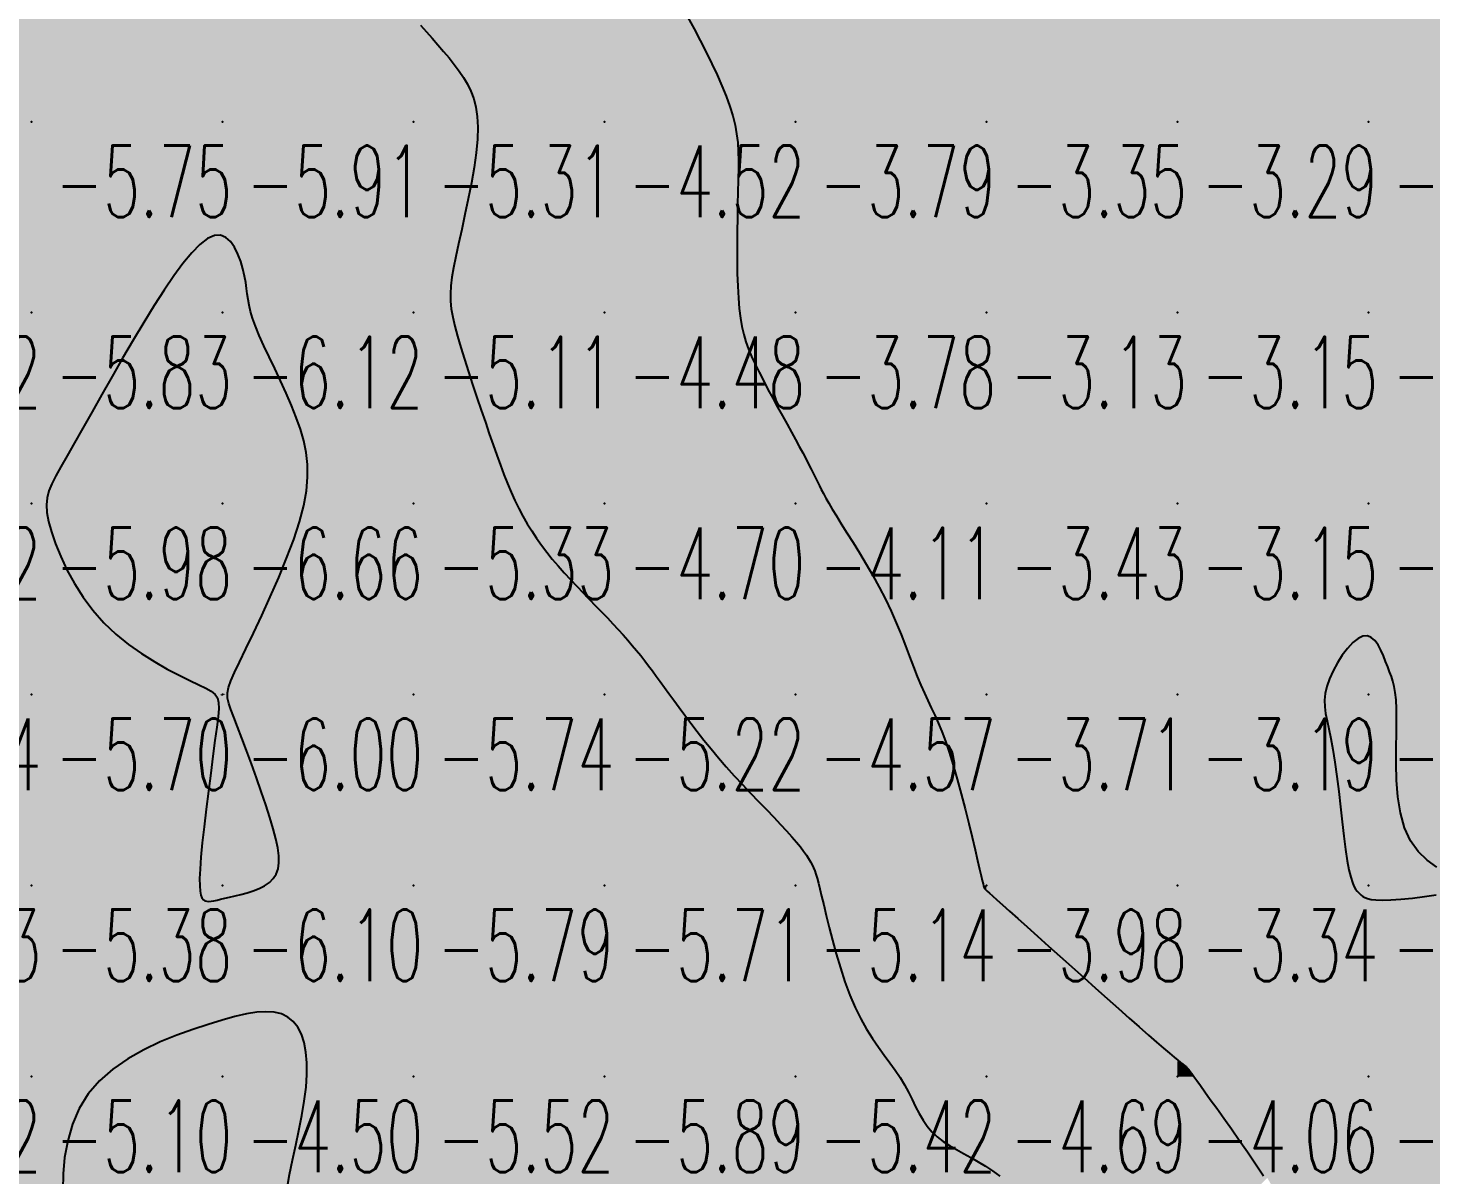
# Model space of a CAD drawing. Header units: millimetres. Extents: x 88261 to 90953, y 390274 to 392322.
# Drawn here: x 90020.1 to 90093.5, y 391762.1 to 391822.1 of the extents above; entities that cross this region are included whole.
import ezdxf
from ezdxf.enums import TextEntityAlignment as Align

# ---------------------------------------------------------------- set-up
doc = ezdxf.new("R2010")
doc.units = ezdxf.units.MM
doc.header["$LTSCALE"] = 25
for name, color, linetype in [('CN_03_00', 7, 'Continuous'), ('CN_04_00', 242, 'Continuous'), ('COTEAlt', 7, 'Continuous'), ('TN_COLORIAGE', 7, 'Continuous')]:
    doc.layers.add(name, color=color, linetype=linetype)
doc.styles.add('Simplex 1.0', font='Simplex.shx', dxfattribs={"width": 0.99, "height": 2.5})
doc.styles.get("Standard").update_dxf_attribs({"font": 'times.ttf'})

# ---------------------------------------------------------------- blocks, each defined once
blk = doc.blocks.new('COTE')
at = {"color": 0}
blk.add_point((0, 0), dxfattribs=at)
at = {"layer": 'COTEAlt'}
blk.add_attdef('ALT', text='', height=3.75, dxfattribs=at).set_placement((1.25, -1.25), align=Align.TOP_LEFT)

msp = doc.modelspace()

# ---------------------------------------------------------------- linework, layer by layer
at = {"layer": 'CN_03_00', "flags": 128}
for points, elevation in [([(90054.601, 391822.734), (90054.938, 391822.108), (90055.266, 391821.486), (90055.58, 391820.874), (90055.875, 391820.273), (90056.15, 391819.686), (90056.4, 391819.116), (90056.622, 391818.566), (90056.813, 391818.039), (90056.968, 391817.537), (90057.085, 391817.06), (90057.169, 391816.6), (90057.224, 391816.145), (90057.255, 391815.685), (90057.267, 391815.208), (90057.264, 391814.702), (90057.253, 391814.157), (90057.237, 391813.561), (90057.221, 391812.908), (90057.207, 391812.209), (90057.197, 391811.482), (90057.192, 391810.743), (90057.194, 391810.01), (90057.205, 391809.297), (90057.226, 391808.623), (90057.258, 391808.004), (90057.304, 391807.452), (90057.365, 391806.959), (90057.443, 391806.513), (90057.538, 391806.102), (90057.653, 391805.712), (90057.79, 391805.331), (90057.949, 391804.948), (90058.132, 391804.549), (90058.34, 391804.125), (90058.567, 391803.681), (90058.81, 391803.223), (90059.061, 391802.759), (90059.316, 391802.296), (90059.568, 391801.841), (90059.813, 391801.401), (90060.044, 391800.985), (90060.256, 391800.597), (90060.451, 391800.237), (90060.629, 391799.904), (90060.79, 391799.596), (90060.938, 391799.312), (90061.071, 391799.05), (90061.192, 391798.808), (90061.302, 391798.585), (90061.402, 391798.378), (90061.499, 391798.178), (90061.6, 391797.977), (90061.71, 391797.763), (90061.838, 391797.528), (90061.989, 391797.262), (90062.17, 391796.956), (90062.389, 391796.599), (90062.649, 391796.184), (90062.944, 391795.717), (90063.265, 391795.205), (90063.604, 391794.656), (90063.951, 391794.077), (90064.299, 391793.475), (90064.637, 391792.859), (90064.957, 391792.235), (90065.253, 391791.611), (90065.525, 391790.993), (90065.775, 391790.387), (90066.008, 391789.798), (90066.225, 391789.233), (90066.43, 391788.696), (90066.626, 391788.195), (90066.814, 391787.733), (90066.999, 391787.315), (90067.181, 391786.925), (90067.362, 391786.547), (90067.543, 391786.163), (90067.727, 391785.756), (90067.914, 391785.308), (90068.106, 391784.802), (90068.304, 391784.22), (90068.509, 391783.553), (90068.718, 391782.82), (90068.925, 391782.048), (90069.127, 391781.264), (90069.318, 391780.495), (90069.494, 391779.768), (90069.65, 391779.109), (90069.783, 391778.546), (90069.888, 391778.099), (90069.968, 391777.759), (90070.027, 391777.51), (90070.068, 391777.338), (90070.096, 391777.228), (90070.114, 391777.163), (90070.126, 391777.129), (90070.136, 391777.11), (90070.149, 391777.092), (90070.172, 391777.066), (90070.216, 391777.022), (90070.291, 391776.952), (90070.405, 391776.847), (90070.569, 391776.698), (90070.792, 391776.497), (90071.084, 391776.234), (90071.451, 391775.905), (90071.886, 391775.516), (90072.378, 391775.075), (90072.918, 391774.592), (90073.494, 391774.076), (90074.097, 391773.537), (90074.717, 391772.983), (90075.342, 391772.424), (90075.964, 391771.869), (90076.573, 391771.325), (90077.162, 391770.801), (90077.723, 391770.303), (90078.248, 391769.838), (90078.728, 391769.415), (90079.157, 391769.04), (90079.526, 391768.721), (90079.83, 391768.463), (90080.074, 391768.259), (90080.267, 391768.102), (90080.416, 391767.984), (90080.53, 391767.895), (90080.616, 391767.827), (90080.683, 391767.773), (90080.738, 391767.723), (90080.791, 391767.669), (90080.847, 391767.603), (90080.915, 391767.515), (90081.002, 391767.397), (90081.115, 391767.239), (90081.261, 391767.034), (90081.448, 391766.772), (90081.683, 391766.444), (90081.97, 391766.044), (90082.303, 391765.581), (90082.674, 391765.064), (90083.072, 391764.504), (90083.488, 391763.911), (90083.914, 391763.296), (90084.341, 391762.669), (90084.758, 391762.041)], -4), ([(90093.823, 391778.204), (90093.321, 391778.568), (90092.847, 391779.024), (90092.443, 391779.59), (90092.138, 391780.272), (90091.927, 391781.047), (90091.794, 391781.885), (90091.721, 391782.754), (90091.694, 391783.623), (90091.695, 391784.463), (90091.71, 391785.241), (90091.721, 391785.926), (90091.716, 391786.498), (90091.693, 391786.965), (90091.654, 391787.349), (90091.6, 391787.668), (90091.532, 391787.943), (90091.451, 391788.192), (90091.36, 391788.435), (90091.26, 391788.692), (90091.15, 391788.976), (90091.031, 391789.275), (90090.898, 391789.569), (90090.75, 391789.84), (90090.585, 391790.068), (90090.4, 391790.235), (90090.193, 391790.321), (90089.961, 391790.309), (90089.704, 391790.184), (90089.431, 391789.962), (90089.153, 391789.66), (90088.88, 391789.299), (90088.624, 391788.899), (90088.395, 391788.48), (90088.205, 391788.06), (90088.064, 391787.66), (90087.98, 391787.293), (90087.948, 391786.949), (90087.959, 391786.609), (90088.006, 391786.256), (90088.081, 391785.873), (90088.175, 391785.443), (90088.281, 391784.947), (90088.389, 391784.369), (90088.494, 391783.699), (90088.594, 391782.956), (90088.691, 391782.17), (90088.785, 391781.366), (90088.876, 391780.574), (90088.966, 391779.82), (90089.054, 391779.133), (90089.143, 391778.54), (90089.231, 391778.062), (90089.319, 391777.69), (90089.407, 391777.409), (90089.492, 391777.202), (90089.576, 391777.054), (90089.656, 391776.95), (90089.732, 391776.873), (90089.804, 391776.809), (90089.873, 391776.743), (90089.951, 391776.678), (90090.053, 391776.616), (90090.193, 391776.561), (90090.384, 391776.518), (90090.642, 391776.489), (90090.981, 391776.479), (90091.414, 391776.491), (90091.948, 391776.528), (90092.55, 391776.587), (90093.181, 391776.666), (90093.8, 391776.761)], -3)]:
    msp.add_lwpolyline(points, dxfattribs=dict(at, elevation=elevation))
at = {"layer": 'CN_03_00', "elevation": -6, "flags": 128}
msp.add_lwpolyline([(90029.856, 391784.833), (90029.749, 391784.02), (90029.633, 391783.125), (90029.513, 391782.187), (90029.396, 391781.241), (90029.287, 391780.324), (90029.193, 391779.473), (90029.12, 391778.724), (90029.074, 391778.107), (90029.052, 391777.613), (90029.054, 391777.23), (90029.076, 391776.942), (90029.117, 391776.735), (90029.174, 391776.593), (90029.246, 391776.503), (90029.329, 391776.449), (90029.423, 391776.42), (90029.531, 391776.41), (90029.654, 391776.417), (90029.797, 391776.44), (90029.962, 391776.476), (90030.153, 391776.523), (90030.372, 391776.578), (90030.624, 391776.64), (90030.909, 391776.707), (90031.217, 391776.781), (90031.537, 391776.868), (90031.857, 391776.97), (90032.166, 391777.091), (90032.453, 391777.235), (90032.705, 391777.407), (90032.91, 391777.609), (90033.061, 391777.846), (90033.156, 391778.122), (90033.199, 391778.44), (90033.193, 391778.805), (90033.14, 391779.221), (90033.043, 391779.691), (90032.905, 391780.221), (90032.728, 391780.813), (90032.517, 391781.468), (90032.279, 391782.167), (90032.025, 391782.889), (90031.764, 391783.611), (90031.505, 391784.312), (90031.259, 391784.968), (90031.034, 391785.558), (90030.84, 391786.06), (90030.686, 391786.46), (90030.578, 391786.783), (90030.519, 391787.061), (90030.516, 391787.328), (90030.572, 391787.617), (90030.692, 391787.961), (90030.881, 391788.393), (90031.143, 391788.947), (90031.479, 391789.644), (90031.873, 391790.465), (90032.303, 391791.379), (90032.749, 391792.357), (90033.191, 391793.368), (90033.607, 391794.381), (90033.977, 391795.367), (90034.28, 391796.294), (90034.5, 391797.14), (90034.639, 391797.911), (90034.703, 391798.621), (90034.698, 391799.285), (90034.63, 391799.915), (90034.506, 391800.527), (90034.332, 391801.134), (90034.114, 391801.75), (90033.86, 391802.385), (90033.579, 391803.031), (90033.283, 391803.678), (90032.984, 391804.314), (90032.692, 391804.927), (90032.419, 391805.508), (90032.177, 391806.044), (90031.976, 391806.524), (90031.824, 391806.942), (90031.716, 391807.306), (90031.64, 391807.631), (90031.587, 391807.931), (90031.547, 391808.219), (90031.51, 391808.509), (90031.466, 391808.816), (90031.405, 391809.152), (90031.319, 391809.526), (90031.204, 391809.919), (90031.059, 391810.307), (90030.882, 391810.663), (90030.671, 391810.963), (90030.426, 391811.183), (90030.143, 391811.297), (90029.823, 391811.28), (90029.463, 391811.114), (90029.067, 391810.807), (90028.637, 391810.37), (90028.179, 391809.818), (90027.695, 391809.165), (90027.188, 391808.424), (90026.663, 391807.608), (90026.122, 391806.73), (90025.57, 391805.806), (90025.016, 391804.855), (90024.467, 391803.898), (90023.933, 391802.955), (90023.422, 391802.046), (90022.944, 391801.193), (90022.507, 391800.416), (90022.12, 391799.736), (90021.789, 391799.166), (90021.518, 391798.687), (90021.306, 391798.274), (90021.154, 391797.902), (90021.061, 391797.544), (90021.028, 391797.176), (90021.056, 391796.772), (90021.145, 391796.305), (90021.294, 391795.758), (90021.505, 391795.142), (90021.776, 391794.475), (90022.107, 391793.775), (90022.499, 391793.059), (90022.951, 391792.347), (90023.462, 391791.657), (90024.034, 391791.006), (90024.662, 391790.409), (90025.329, 391789.87), (90026.014, 391789.386), (90026.698, 391788.956), (90027.36, 391788.579), (90027.979, 391788.253), (90028.535, 391787.979), (90029.007, 391787.753), (90029.381, 391787.572), (90029.661, 391787.414), (90029.858, 391787.254), (90029.982, 391787.065), (90030.042, 391786.824), (90030.049, 391786.505), (90030.014, 391786.081), (90029.947, 391785.529), (90029.856, 391784.833)], close=True, dxfattribs=at)
at = {"layer": 'CN_04_00', "elevation": -5, "flags": 128}
for points in [[(90040.619, 391822.286), (90040.925, 391821.951), (90041.23, 391821.61), (90041.532, 391821.267), (90041.826, 391820.921), (90042.11, 391820.574), (90042.38, 391820.228), (90042.634, 391819.885), (90042.866, 391819.544), (90043.074, 391819.196), (90043.254, 391818.829), (90043.402, 391818.432), (90043.514, 391817.994), (90043.586, 391817.505), (90043.615, 391816.951), (90043.596, 391816.324), (90043.528, 391815.616), (90043.419, 391814.845), (90043.279, 391814.034), (90043.118, 391813.205), (90042.946, 391812.382), (90042.773, 391811.587), (90042.609, 391810.844), (90042.465, 391810.174), (90042.348, 391809.594), (90042.262, 391809.091), (90042.206, 391808.643), (90042.182, 391808.232), (90042.19, 391807.836), (90042.23, 391807.435), (90042.303, 391807.01), (90042.41, 391806.538), (90042.551, 391806.007), (90042.72, 391805.422), (90042.912, 391804.797), (90043.122, 391804.144), (90043.342, 391803.475), (90043.568, 391802.803), (90043.793, 391802.141), (90044.012, 391801.501), (90044.22, 391800.893), (90044.419, 391800.317), (90044.611, 391799.771), (90044.798, 391799.252), (90044.984, 391798.758), (90045.171, 391798.287), (90045.361, 391797.837), (90045.557, 391797.404), (90045.762, 391796.986), (90045.976, 391796.582), (90046.201, 391796.19), (90046.437, 391795.808), (90046.685, 391795.433), (90046.947, 391795.065), (90047.223, 391794.701), (90047.514, 391794.339), (90047.821, 391793.979), (90048.139, 391793.62), (90048.467, 391793.264), (90048.799, 391792.912), (90049.131, 391792.565), (90049.462, 391792.226), (90049.785, 391791.894), (90050.099, 391791.571), (90050.399, 391791.257), (90050.685, 391790.954), (90050.958, 391790.658), (90051.22, 391790.371), (90051.469, 391790.09), (90051.706, 391789.815), (90051.934, 391789.545), (90052.15, 391789.28), (90052.358, 391789.017), (90052.56, 391788.753), (90052.761, 391788.485), (90052.963, 391788.209), (90053.173, 391787.921), (90053.392, 391787.616), (90053.626, 391787.291), (90053.879, 391786.943), (90054.153, 391786.567), (90054.449, 391786.168), (90054.765, 391785.748), (90055.101, 391785.311), (90055.456, 391784.86), (90055.828, 391784.4), (90056.218, 391783.933), (90056.623, 391783.464), (90057.043, 391782.996), (90057.47, 391782.533), (90057.897, 391782.08), (90058.318, 391781.64), (90058.724, 391781.218), (90059.109, 391780.819), (90059.465, 391780.445), (90059.785, 391780.103), (90060.063, 391779.794), (90060.301, 391779.517), (90060.504, 391779.267), (90060.676, 391779.043), (90060.819, 391778.839), (90060.939, 391778.654), (90061.039, 391778.482), (90061.123, 391778.322), (90061.195, 391778.168), (90061.259, 391778.009), (90061.32, 391777.832), (90061.382, 391777.624), (90061.45, 391777.372), (90061.527, 391777.064), (90061.618, 391776.687), (90061.727, 391776.227), (90061.859, 391775.678), (90062.013, 391775.054), (90062.188, 391774.376), (90062.384, 391773.662), (90062.601, 391772.933), (90062.838, 391772.209), (90063.095, 391771.51), (90063.371, 391770.856), (90063.664, 391770.262), (90063.969, 391769.724), (90064.281, 391769.234), (90064.594, 391768.782), (90064.901, 391768.36), (90065.196, 391767.96), (90065.474, 391767.573), (90065.728, 391767.189), (90065.956, 391766.803), (90066.161, 391766.416), (90066.353, 391766.034), (90066.54, 391765.661), (90066.73, 391765.301), (90066.93, 391764.959), (90067.15, 391764.64), (90067.396, 391764.347), (90067.676, 391764.084), (90067.985, 391763.845), (90068.32, 391763.624), (90068.675, 391763.415), (90069.044, 391763.21), (90069.424, 391763.002), (90069.808, 391762.785), (90070.191, 391762.552), (90070.57, 391762.298), (90070.942, 391762.024)], [(90033.635, 391761.401), (90033.762, 391762.113), (90033.915, 391762.865), (90034.081, 391763.641), (90034.248, 391764.426), (90034.402, 391765.205), (90034.533, 391765.961), (90034.627, 391766.681), (90034.673, 391767.351), (90034.671, 391767.965), (90034.621, 391768.523), (90034.522, 391769.02), (90034.377, 391769.455), (90034.185, 391769.824), (90033.947, 391770.126), (90033.663, 391770.358), (90033.333, 391770.518), (90032.955, 391770.609), (90032.526, 391770.637), (90032.042, 391770.606), (90031.5, 391770.519), (90030.898, 391770.383), (90030.231, 391770.2), (90029.497, 391769.976), (90028.697, 391769.713), (90027.851, 391769.407), (90026.985, 391769.052), (90026.124, 391768.643), (90025.292, 391768.172), (90024.514, 391767.636), (90023.815, 391767.026), (90023.221, 391766.338), (90022.75, 391765.57), (90022.395, 391764.743), (90022.144, 391763.879), (90021.983, 391763.004), (90021.901, 391762.142), (90021.883, 391761.318)]]:
    msp.add_lwpolyline(points, dxfattribs=at)
at = {"layer": 'TN_COLORIAGE', "color": 141}
for points in [[(90020.249, 391817.239, -5.314), (90030.249, 391817.239, -5.314), (90030.249, 391827.239, -5.314)], [(90020.249, 391823.607, -5.314), (90021.959, 391827.239, -5.314), (90020.249, 391817.239, -5.314), (90030.249, 391827.239, -5.314)], [(90030.249, 391817.239, -5), (90038.052, 391825.043, -5), (90030.249, 391827.239, -5), (90035.751, 391827.239, -5)], [(90020.249, 391823.607, -5.205), (90018.737, 391825.728, -5.205), (90020.249, 391817.239, -5.205), (90010.249, 391817.239, -5.205)], [(90030.249, 391817.239, -5), (90038.052, 391825.043, -5), (90040.249, 391817.239, -5), (90040.249, 391822.701, -5)], [(90042.852, 391819.843, -5.309), (90040.249, 391822.701, -5.309), (90040.249, 391817.239, -5.309)], [(90042.852, 391819.843, -5.309), (90044.144, 391817.239, -5.309), (90040.249, 391817.239, -5.309)], [(90010.249, 391807.239, -5.752), (90020.249, 391807.239, -5.752), (90020.249, 391817.239, -5.752)], [(90010.249, 391817.239, -5.752), (90010.249, 391807.239, -5.752), (90020.249, 391817.239, -5.752)], [(90020.249, 391817.239, -5.912), (90020.249, 391807.239, -5.912), (90030.249, 391817.239, -5.912)], [(90030.249, 391812.94, -5.825), (90026.247, 391807.239, -5.825), (90030.249, 391817.239, -5.825), (90020.249, 391807.239, -5.825)], [(90030.249, 391812.94, -5.309), (90031.693, 391808.684, -5.309), (90030.249, 391817.239, -5.309), (90040.249, 391817.239, -5.309)], [(90031.693, 391808.684, -5.114), (90031.412, 391807.239, -5.114), (90040.249, 391817.239, -5.114), (90040.249, 391807.239, -5.114)], [(90040.249, 391817.239, -5), (90044.144, 391817.239, -5), (90040.249, 391807.239, -5), (90042.151, 391809.141, -5)], [(90042.043, 391807.239, -5.114), (90042.151, 391809.141, -5.114), (90040.249, 391807.239, -5.114)], [(90010.249, 391797.239, -5.825), (90020.249, 391797.239, -5.825), (90020.249, 391807.239, -5.825)], [(90010.249, 391807.239, -5.825), (90010.249, 391797.239, -5.825), (90020.249, 391807.239, -5.825)], [(90021.494, 391798.485, -5.825), (90026.247, 391807.239, -5.825), (90020.249, 391797.239, -5.825), (90020.249, 391807.239, -5.825)], [(90031.412, 391807.239, -5.114), (90034.515, 391801.505, -5.114), (90040.249, 391807.239, -5.114)], [(90035.214, 391797.239, -5.114), (90034.515, 391801.505, -5.114), (90040.249, 391797.239, -5.114), (90040.249, 391807.239, -5.114)], [(90040.249, 391797.239, -5), (90044.141, 391801.131, -5), (90040.249, 391807.239, -5), (90042.043, 391807.239, -5)], [(90044.141, 391801.131, -5.331), (90045.465, 391797.239, -5.331), (90040.249, 391797.239, -5.331)], [(90021.494, 391798.485, -5.983), (90020.494, 391797.239, -5.983), (90020.249, 391797.239, -5.983)], [(90010.249, 391797.239, -5.983), (90010.249, 391787.239, -5.983), (90020.249, 391797.239, -5.983)], [(90010.249, 391787.239, -5.983), (90020.249, 391787.239, -5.983), (90020.249, 391797.239, -5.983)], [(90020.494, 391797.239, -5.697), (90023.398, 391790.389, -5.697), (90020.249, 391797.239, -5.697), (90020.249, 391787.239, -5.697)], [(90030.31, 391787.3, -5.331), (90035.214, 391797.239, -5.331), (90040.249, 391797.239, -5.331)], [(90030.405, 391787.239, -5.331), (90030.31, 391787.3, -5.331), (90040.249, 391787.239, -5.331), (90040.249, 391797.239, -5.331)], [(90040.249, 391787.239, -5), (90047.343, 391794.334, -5), (90040.249, 391797.239, -5), (90045.465, 391797.239, -5)], [(90040.249, 391787.239, -5), (90047.343, 391794.334, -5), (90050.249, 391787.239, -5), (90050.249, 391791.461, -5)], [(90052.254, 391789.244, -5.222), (90050.249, 391791.461, -5.222), (90050.249, 391787.239, -5.222)], [(90030.116, 391787.239, -5.697), (90023.398, 391790.389, -5.697), (90020.249, 391787.239, -5.697)], [(90052.254, 391789.244, -5.222), (90053.639, 391787.239, -5.222), (90050.249, 391787.239, -5.222)], [(90010.249, 391787.239, -5.697), (90010.249, 391777.239, -5.697), (90020.249, 391787.239, -5.697)], [(90010.249, 391777.239, -5.697), (90020.249, 391777.239, -5.697), (90020.249, 391787.239, -5.697)], [(90030.116, 391787.239, -5.376), (90030.184, 391787.174, -5.376), (90020.249, 391787.239, -5.376), (90020.249, 391777.239, -5.376)], [(90030.184, 391787.174, -5.376), (90028.829, 391777.239, -5.376), (90020.249, 391777.239, -5.376)], [(90030.405, 391787.239, -5.742), (90033.109, 391780.1, -5.742), (90040.249, 391787.239, -5.742)], [(90033.526, 391777.239, -5.742), (90033.109, 391780.1, -5.742), (90040.249, 391777.239, -5.742), (90040.249, 391787.239, -5.742)], [(90040.249, 391777.239, -5.222), (90050.249, 391777.239, -5.222), (90050.249, 391787.239, -5.222)], [(90040.249, 391787.239, -5.222), (90040.249, 391777.239, -5.222), (90050.249, 391787.239, -5.222)], [(90050.249, 391777.239, -5), (90056.463, 391783.454, -5), (90050.249, 391787.239, -5), (90053.639, 391787.239, -5)], [(90050.249, 391777.239, -5), (90056.463, 391783.454, -5), (90060.249, 391777.239, -5), (90060.249, 391779.731, -5)], [(90061.25, 391778.241, -5.144), (90060.249, 391779.731, -5.144), (90060.249, 391777.239, -5.144)], [(90061.25, 391778.241, -5.144), (90061.485, 391777.239, -5.144), (90060.249, 391777.239, -5.144)], [(90010.249, 391767.239, -5.376), (90020.249, 391767.239, -5.376), (90020.249, 391777.239, -5.376)], [(90010.249, 391777.239, -5.376), (90010.249, 391767.239, -5.376), (90020.249, 391777.239, -5.376)], [(90028.829, 391777.239, -5.095), (90029.224, 391776.215, -5.095), (90020.249, 391777.239, -5.095), (90020.249, 391767.239, -5.095)], [(90033.526, 391777.239, -5), (90030.249, 391776.596, -5), (90040.249, 391777.239, -5), (90030.249, 391770.37, -5)], [(90030.249, 391770.37, -5.788), (90034.144, 391771.134, -5.788), (90040.249, 391777.239, -5.788)], [(90040.249, 391777.239, -5), (90034.144, 391771.134, -5), (90040.249, 391767.239, -5), (90035.153, 391767.239, -5)], [(90040.249, 391767.239, -5.711), (90050.249, 391767.239, -5.711), (90050.249, 391777.239, -5.711)], [(90040.249, 391777.239, -5.711), (90040.249, 391767.239, -5.711), (90050.249, 391777.239, -5.711)], [(90050.249, 391767.239, -5.144), (90060.249, 391767.239, -5.144), (90060.249, 391777.239, -5.144)], [(90050.249, 391777.239, -5.144), (90050.249, 391767.239, -5.144), (90060.249, 391777.239, -5.144)], [(90060.249, 391767.239, -5), (90063.174, 391770.164, -5), (90060.249, 391777.239, -5), (90061.485, 391777.239, -5)], [(90029.224, 391776.215, -5), (90030.249, 391776.596, -5), (90020.249, 391767.239, -5), (90030.249, 391770.37, -5)], [(90030.249, 391770.37, -5.095), (90021.842, 391767.239, -5.095), (90020.249, 391767.239, -5.095)], [(90063.174, 391770.164, -5.421), (90066.044, 391767.239, -5.421), (90060.249, 391767.239, -5.421)], [(90010.249, 391767.239, -5.095), (90010.249, 391757.239, -5.095), (90020.249, 391767.239, -5.095)], [(90010.249, 391757.239, -5.095), (90020.249, 391757.239, -5.095), (90020.249, 391767.239, -5.095)], [(90020.249, 391767.239, -5), (90021.842, 391767.239, -5), (90020.249, 391757.239, -5), (90021.709, 391758.699, -5)], [(90035.153, 391767.239, -5.522), (90033.005, 391759.995, -5.522), (90040.249, 391767.239, -5.522)], [(90040.249, 391767.239, -5), (90033.005, 391759.995, -5), (90040.249, 391757.239, -5), (90034.11, 391757.239, -5)], [(90040.249, 391767.239, -5.893), (90040.249, 391757.239, -5.893), (90050.249, 391767.239, -5.893)], [(90040.249, 391757.239, -5.893), (90050.249, 391757.239, -5.893), (90050.249, 391767.239, -5.893)], [(90050.249, 391767.239, -5.421), (90050.249, 391757.239, -5.421), (90060.249, 391767.239, -5.421)], [(90050.249, 391757.239, -5.421), (90060.249, 391757.239, -5.421), (90060.249, 391767.239, -5.421)], [(90060.249, 391757.239, -5), (90067.021, 391764.012, -5), (90060.249, 391767.239, -5), (90066.044, 391767.239, -5)], [(90060.249, 391757.239, -5), (90067.021, 391764.012, -5), (90070.249, 391757.239, -5), (90070.249, 391762.795, -5)], [(90073.132, 391760.123, -5.382), (90070.249, 391762.795, -5.382), (90070.249, 391757.239, -5.382)]]:
    msp.add_solid(points, dxfattribs=at)
at = {"layer": 'TN_COLORIAGE', "color": 131}
for points in [[(90040.249, 391822.701, -4.122), (90042.852, 391819.843, -4.122), (90040.249, 391827.239, -4.122), (90050.249, 391827.239, -4.122)], [(90044.144, 391817.239, -4.122), (90042.852, 391819.843, -4.122), (90050.249, 391817.239, -4.122), (90050.249, 391827.239, -4.122)], [(90050.249, 391817.239, -4), (90055.051, 391822.042, -4), (90050.249, 391827.239, -4), (90052.046, 391827.239, -4)], [(90055.051, 391822.042, -4.516), (90057.381, 391817.239, -4.516), (90050.249, 391817.239, -4.516)], [(90042.151, 391809.141, -4.48), (90042.043, 391807.239, -4.48), (90050.249, 391817.239, -4.48), (90050.249, 391807.239, -4.48)], [(90042.151, 391809.141, -4.516), (90044.144, 391817.239, -4.516), (90050.249, 391817.239, -4.516)], [(90050.249, 391817.239, -4), (90057.381, 391817.239, -4), (90050.249, 391807.239, -4), (90057.231, 391814.221, -4)], [(90057.116, 391807.239, -4.48), (90057.231, 391814.221, -4.48), (90050.249, 391807.239, -4.48)], [(90042.043, 391807.239, -4.48), (90044.141, 391801.131, -4.48), (90050.249, 391807.239, -4.48)], [(90045.465, 391797.239, -4.48), (90044.141, 391801.131, -4.48), (90050.249, 391797.239, -4.48), (90050.249, 391807.239, -4.48)], [(90050.249, 391797.239, -4), (90057.856, 391804.847, -4), (90050.249, 391807.239, -4), (90057.116, 391807.239, -4)], [(90050.249, 391797.239, -4), (90057.856, 391804.847, -4), (90060.249, 391797.239, -4), (90060.249, 391800.665, -4)], [(90061.411, 391798.401, -4.114), (90060.249, 391800.665, -4.114), (90060.249, 391797.239, -4.114)], [(90061.411, 391798.401, -4.114), (90061.92, 391797.239, -4.114), (90060.249, 391797.239, -4.114)], [(90045.465, 391797.239, -4.696), (90047.343, 391794.334, -4.696), (90050.249, 391797.239, -4.696)], [(90050.249, 391791.461, -4.696), (90047.343, 391794.334, -4.696), (90050.249, 391797.239, -4.696)], [(90050.249, 391791.461, -4.114), (90052.254, 391789.244, -4.114), (90050.249, 391797.239, -4.114), (90060.249, 391797.239, -4.114)], [(90053.639, 391787.239, -4.114), (90052.254, 391789.244, -4.114), (90060.249, 391787.239, -4.114), (90060.249, 391797.239, -4.114)], [(90060.249, 391787.239, -4), (90065.242, 391792.233, -4), (90060.249, 391797.239, -4), (90061.92, 391797.239, -4)], [(90065.242, 391792.233, -4.567), (90066.856, 391787.239, -4.567), (90060.249, 391787.239, -4.567)], [(90053.639, 391787.239, -4.567), (90056.463, 391783.454, -4.567), (90060.249, 391787.239, -4.567)], [(90060.249, 391779.731, -4.567), (90056.463, 391783.454, -4.567), (90060.249, 391787.239, -4.567)], [(90060.249, 391779.731, -4), (90061.25, 391778.241, -4), (90060.249, 391787.239, -4), (90068.22, 391785.21, -4)], [(90068.22, 391785.21, -4.567), (90066.856, 391787.239, -4.567), (90060.249, 391787.239, -4.567)], [(90061.485, 391777.239, -4), (90070.089, 391777.239, -4), (90061.25, 391778.241, -4), (90068.22, 391785.21, -4)], [(90061.485, 391777.239, -4), (90063.174, 391770.164, -4), (90070.089, 391777.239, -4), (90070.12, 391777.111, -4)], [(90066.044, 391767.239, -4), (90063.174, 391770.164, -4), (90070.249, 391767.239, -4), (90070.12, 391777.111, -4)], [(90070.12, 391777.111, -4.694), (90070.249, 391776.979, -4.694), (90070.249, 391767.239, -4.694)], [(90075.389, 391772.38, -4.694), (90070.249, 391776.979, -4.694), (90070.249, 391767.239, -4.694)], [(90070.249, 391767.239, -4), (90075.389, 391772.38, -4), (90080.249, 391767.239, -4), (90080.249, 391768.046, -4)], [(90035.153, 391767.239, -4.497), (90034.144, 391771.134, -4.497), (90030.249, 391767.239, -4.497)], [(90034.144, 391771.134, -4.497), (90030.249, 391770.37, -4.497), (90030.249, 391767.239, -4.497)], [(90021.842, 391767.239, -4.497), (90030.249, 391770.37, -4.497), (90030.249, 391767.239, -4.497)], [(90080.772, 391767.763, -4.058), (90080.249, 391768.046, -4.058), (90080.249, 391767.239, -4.058)], [(90021.709, 391758.699, -4.497), (90021.842, 391767.239, -4.497), (90030.249, 391767.239, -4.497)], [(90023.268, 391757.239, -4.497), (90021.709, 391758.699, -4.497), (90030.249, 391757.239, -4.497), (90030.249, 391767.239, -4.497)], [(90033.005, 391759.995, -4.497), (90035.153, 391767.239, -4.497), (90030.249, 391757.239, -4.497), (90030.249, 391767.239, -4.497)], [(90066.044, 391767.239, -4.694), (90067.021, 391764.012, -4.694), (90070.249, 391767.239, -4.694)], [(90070.249, 391762.795, -4.694), (90067.021, 391764.012, -4.694), (90070.249, 391767.239, -4.694)], [(90070.249, 391762.795, -4.058), (90073.132, 391760.123, -4.058), (90070.249, 391767.239, -4.058), (90080.249, 391767.239, -4.058)], [(90074.864, 391757.239, -4.058), (90073.132, 391760.123, -4.058), (90080.249, 391757.239, -4.058), (90080.249, 391767.239, -4.058)], [(90080.772, 391767.763, -4.058), (90081.093, 391767.239, -4.058), (90080.249, 391767.239, -4.058)], [(90080.249, 391757.239, -4), (90084.951, 391761.942, -4), (90080.249, 391767.239, -4), (90081.093, 391767.239, -4)]]:
    msp.add_solid(points, dxfattribs=at)
at = {"layer": 'TN_COLORIAGE', "color": 121}
for points in [[(90052.046, 391827.239, -3.442), (90055.051, 391822.042, -3.442), (90060.249, 391827.239, -3.442)], [(90057.381, 391817.239, -3.442), (90055.051, 391822.042, -3.442), (90060.249, 391817.239, -3.442), (90060.249, 391827.239, -3.442)], [(90060.249, 391827.239, -3.265), (90060.249, 391817.239, -3.265), (90070.249, 391827.239, -3.265)], [(90060.249, 391817.239, -3.265), (90070.249, 391817.239, -3.265), (90070.249, 391827.239, -3.265)], [(90070.249, 391817.239, -3.452), (90080.249, 391817.239, -3.452), (90080.249, 391827.239, -3.452)], [(90070.249, 391827.239, -3.452), (90070.249, 391817.239, -3.452), (90080.249, 391827.239, -3.452)], [(90080.249, 391827.239, -3.97), (90080.249, 391817.239, -3.97), (90090.249, 391827.239, -3.97)], [(90080.249, 391817.239, -3.97), (90090.249, 391817.239, -3.97), (90090.249, 391827.239, -3.97)], [(90090.249, 391827.239, -3.854), (90090.249, 391817.239, -3.854), (90100.249, 391827.239, -3.854)], [(90090.249, 391817.239, -3.854), (90100.249, 391817.239, -3.854), (90100.249, 391827.239, -3.854)], [(90057.231, 391814.221, -3.781), (90057.116, 391807.239, -3.781), (90060.249, 391817.239, -3.781), (90060.249, 391807.239, -3.781)], [(90057.231, 391814.221, -3.793), (90057.381, 391817.239, -3.793), (90060.249, 391817.239, -3.793)], [(90060.249, 391807.239, -3.353), (90070.249, 391807.239, -3.353), (90070.249, 391817.239, -3.353)], [(90060.249, 391817.239, -3.353), (90060.249, 391807.239, -3.353), (90070.249, 391817.239, -3.353)], [(90070.249, 391817.239, -3.293), (90070.249, 391807.239, -3.293), (90080.249, 391817.239, -3.293)], [(90070.249, 391807.239, -3.293), (90080.249, 391807.239, -3.293), (90080.249, 391817.239, -3.293)], [(90080.249, 391817.239, -3.655), (90080.249, 391807.239, -3.655), (90090.249, 391817.239, -3.655)], [(90080.249, 391807.239, -3.655), (90090.249, 391807.239, -3.655), (90090.249, 391817.239, -3.655)], [(90090.249, 391817.239, -3.922), (90090.249, 391807.239, -3.922), (90100.249, 391817.239, -3.922)], [(90090.249, 391807.239, -3.922), (90100.249, 391807.239, -3.922), (90100.249, 391817.239, -3.922)], [(90057.116, 391807.239, -3.781), (90057.856, 391804.847, -3.781), (90060.249, 391807.239, -3.781)], [(90060.249, 391800.665, -3.781), (90057.856, 391804.847, -3.781), (90060.249, 391807.239, -3.781)], [(90060.249, 391800.665, -3.132), (90061.411, 391798.401, -3.132), (90060.249, 391807.239, -3.132), (90070.249, 391807.239, -3.132)], [(90061.92, 391797.239, -3.132), (90061.411, 391798.401, -3.132), (90070.249, 391797.239, -3.132), (90070.249, 391807.239, -3.132)], [(90070.249, 391797.239, -3.152), (90080.249, 391797.239, -3.152), (90080.249, 391807.239, -3.152)], [(90070.249, 391807.239, -3.152), (90070.249, 391797.239, -3.152), (90080.249, 391807.239, -3.152)], [(90080.249, 391797.239, -3.291), (90090.249, 391797.239, -3.291), (90090.249, 391807.239, -3.291)], [(90080.249, 391807.239, -3.291), (90080.249, 391797.239, -3.291), (90090.249, 391807.239, -3.291)], [(90090.249, 391797.239, -3.878), (90100.249, 391797.239, -3.878), (90100.249, 391807.239, -3.878)], [(90090.249, 391807.239, -3.878), (90090.249, 391797.239, -3.878), (90100.249, 391807.239, -3.878)], [(90061.92, 391797.239, -3.432), (90065.242, 391792.233, -3.432), (90070.249, 391797.239, -3.432)], [(90066.856, 391787.239, -3.432), (90065.242, 391792.233, -3.432), (90070.249, 391787.239, -3.432), (90070.249, 391797.239, -3.432)], [(90070.249, 391787.239, -3.148), (90080.249, 391787.239, -3.148), (90080.249, 391797.239, -3.148)], [(90070.249, 391797.239, -3.148), (90070.249, 391787.239, -3.148), (90080.249, 391797.239, -3.148)], [(90080.249, 391787.239, -3), (90087.423, 391787.239, -3), (90090.249, 391797.239, -3), (90090.249, 391791.569, -3)], [(90080.249, 391797.239, -3.099), (90080.249, 391787.239, -3.099), (90090.249, 391797.239, -3.099)], [(90100.249, 391797.239, -3), (90091.345, 391788.336, -3), (90090.249, 391797.239, -3), (90090.249, 391791.569, -3)], [(90100.249, 391797.239, -3), (90091.345, 391788.336, -3), (90100.249, 391787.239, -3), (90091.927, 391787.239, -3)], [(90066.856, 391787.239, -3.709), (90068.22, 391785.21, -3.709), (90070.249, 391787.239, -3.709)], [(90070.089, 391777.239, -3.709), (90068.22, 391785.21, -3.709), (90070.249, 391777.239, -3.709), (90070.249, 391787.239, -3.709)], [(90070.249, 391777.239, -3.192), (90080.249, 391777.239, -3.192), (90080.249, 391787.239, -3.192)], [(90070.249, 391787.239, -3.192), (90070.249, 391777.239, -3.192), (90080.249, 391787.239, -3.192)], [(90080.249, 391777.239, -3), (90088.443, 391785.434, -3), (90080.249, 391787.239, -3), (90087.423, 391787.239, -3)], [(90100.249, 391787.239, -3), (90091.275, 391778.265, -3), (90100.249, 391777.239, -3), (90097.632, 391777.239, -3)], [(90091.927, 391787.239, -3.375), (90091.275, 391778.265, -3.375), (90100.249, 391787.239, -3.375)], [(90088.443, 391785.434, -3.343), (90089.138, 391777.239, -3.343), (90080.249, 391777.239, -3.343)], [(90070.089, 391777.239, -3.981), (90070.12, 391777.111, -3.981), (90070.249, 391777.239, -3.981)], [(90070.249, 391776.979, -3.981), (90070.12, 391777.111, -3.981), (90070.249, 391777.239, -3.981)], [(90070.249, 391776.979, -3.343), (90075.389, 391772.38, -3.343), (90070.249, 391777.239, -3.343), (90080.249, 391777.239, -3.343)], [(90080.249, 391768.046, -3.343), (90075.389, 391772.38, -3.343), (90080.249, 391777.239, -3.343)], [(90080.249, 391768.046, -3), (90080.772, 391767.763, -3), (90080.249, 391777.239, -3), (90089.859, 391776.85, -3)], [(90089.859, 391776.85, -3.343), (90089.138, 391777.239, -3.343), (90080.249, 391777.239, -3.343)], [(90081.093, 391767.239, -3), (90080.772, 391767.763, -3), (90090.249, 391767.239, -3), (90089.859, 391776.85, -3)], [(90089.859, 391776.85, -3.375), (90090.249, 391776.214, -3.375), (90090.249, 391767.239, -3.375)], [(90090.249, 391767.239, -3.015), (90100.249, 391767.239, -3.015), (90100.249, 391777.239, -3.015)], [(90090.249, 391767.239, -3), (90090.249, 391776.214, -3), (90100.249, 391777.239, -3), (90097.632, 391777.239, -3)], [(90081.093, 391767.239, -3.375), (90084.951, 391761.942, -3.375), (90090.249, 391767.239, -3.375)], [(90087.649, 391757.239, -3.375), (90084.951, 391761.942, -3.375), (90090.249, 391757.239, -3.375), (90090.249, 391767.239, -3.375)], [(90090.249, 391767.239, -3.003), (90090.249, 391757.239, -3.003), (90100.249, 391767.239, -3.003)], [(90090.249, 391757.239, -3), (90098.767, 391757.239, -3), (90100.249, 391767.239, -3), (90100.249, 391767.017, -3)]]:
    msp.add_solid(points, dxfattribs=at)
at = {"layer": 'TN_COLORIAGE', "color": 151}
for points in [[(90026.247, 391807.239, -6.117), (90030.249, 391812.94, -6.117), (90030.249, 391807.239, -6.117)], [(90031.693, 391808.684, -6.117), (90030.249, 391812.94, -6.117), (90030.249, 391807.239, -6.117)], [(90031.412, 391807.239, -6.117), (90031.693, 391808.684, -6.117), (90030.249, 391807.239, -6.117)], [(90030.249, 391797.239, -6), (90020.494, 391797.239, -6), (90030.249, 391807.239, -6), (90021.494, 391798.485, -6)], [(90026.247, 391807.239, -6.117), (90021.494, 391798.485, -6.117), (90030.249, 391807.239, -6.117)], [(90030.249, 391797.239, -6), (90034.515, 391801.505, -6), (90030.249, 391807.239, -6), (90031.412, 391807.239, -6)], [(90034.515, 391801.505, -6.659), (90035.214, 391797.239, -6.659), (90030.249, 391797.239, -6.659)], [(90023.398, 391790.389, -6.659), (90020.494, 391797.239, -6.659), (90030.249, 391797.239, -6.659)], [(90030.249, 391797.239, -6), (90023.398, 391790.389, -6), (90030.249, 391787.239, -6), (90030.116, 391787.239, -6)], [(90030.249, 391797.239, -6), (90035.214, 391797.239, -6), (90030.249, 391787.239, -6), (90030.31, 391787.3, -6)], [(90030.249, 391777.239, -6), (90028.829, 391777.239, -6), (90030.249, 391787.239, -6), (90030.184, 391787.174, -6)], [(90030.184, 391787.174, -6.004), (90030.116, 391787.239, -6.004), (90030.249, 391787.239, -6.004)], [(90030.31, 391787.3, -6.004), (90030.405, 391787.239, -6.004), (90030.249, 391787.239, -6.004)], [(90030.249, 391777.239, -6), (90033.109, 391780.1, -6), (90030.249, 391787.239, -6), (90030.405, 391787.239, -6)], [(90033.109, 391780.1, -6.103), (90033.526, 391777.239, -6.103), (90030.249, 391777.239, -6.103)], [(90029.224, 391776.215, -6.103), (90028.829, 391777.239, -6.103), (90030.249, 391777.239, -6.103)], [(90030.249, 391776.596, -6.103), (90029.224, 391776.215, -6.103), (90030.249, 391777.239, -6.103)], [(90030.249, 391776.596, -6.103), (90033.526, 391777.239, -6.103), (90030.249, 391777.239, -6.103)]]:
    msp.add_solid(points, dxfattribs=at)
at = {"layer": 'TN_COLORIAGE', "color": 111}
for points in [[(90090.249, 391791.569, -2.924), (90087.423, 391787.239, -2.924), (90090.249, 391787.239, -2.924)], [(90090.249, 391791.569, -2.924), (90091.345, 391788.336, -2.924), (90090.249, 391787.239, -2.924)], [(90091.927, 391787.239, -2.924), (90091.345, 391788.336, -2.924), (90090.249, 391787.239, -2.924)], [(90087.423, 391787.239, -2.924), (90088.443, 391785.434, -2.924), (90090.249, 391787.239, -2.924)], [(90089.138, 391777.239, -2.924), (90088.443, 391785.434, -2.924), (90090.249, 391777.239, -2.924), (90090.249, 391787.239, -2.924)], [(90091.275, 391778.265, -2.924), (90091.927, 391787.239, -2.924), (90090.249, 391777.239, -2.924), (90090.249, 391787.239, -2.924)], [(90097.632, 391777.239, -2.957), (90091.275, 391778.265, -2.957), (90090.249, 391777.239, -2.957)], [(90089.138, 391777.239, -2.957), (90089.859, 391776.85, -2.957), (90090.249, 391777.239, -2.957)], [(90090.249, 391776.214, -2.957), (90089.859, 391776.85, -2.957), (90090.249, 391777.239, -2.957)], [(90097.632, 391777.239, -2.957), (90090.249, 391776.214, -2.957), (90090.249, 391777.239, -2.957)]]:
    msp.add_solid(points, dxfattribs=at)

# ---------------------------------------------------------------- block references
at = {"layer": 'COTEAlt'}
ref = msp.add_blockref('COTE', (90020.249, 391817.239), dxfattribs=at)
ref.add_attrib('ALT', '-5.75', dxfattribs={"height": 3.75, "style": 'Simplex 1.0', "width": 0.6}).set_placement((90021.499, 391815.989), align=Align.TOP_LEFT)
ref = msp.add_blockref('COTE', (90030.249, 391817.239), dxfattribs=at)
ref.add_attrib('ALT', '-5.91', dxfattribs={"height": 3.75, "style": 'Simplex 1.0', "width": 0.6}).set_placement((90031.499, 391815.989), align=Align.TOP_LEFT)
ref = msp.add_blockref('COTE', (90040.249, 391817.239), dxfattribs=at)
ref.add_attrib('ALT', '-5.31', dxfattribs={"height": 3.75, "style": 'Simplex 1.0', "width": 0.6}).set_placement((90041.499, 391815.989), align=Align.TOP_LEFT)
ref = msp.add_blockref('COTE', (90050.249, 391817.239), dxfattribs=at)
ref.add_attrib('ALT', '-4.52', dxfattribs={"height": 3.75, "style": 'Simplex 1.0', "width": 0.6}).set_placement((90051.499, 391815.989), align=Align.TOP_LEFT)
ref = msp.add_blockref('COTE', (90060.249, 391817.239), dxfattribs=at)
ref.add_attrib('ALT', '-3.79', dxfattribs={"height": 3.75, "style": 'Simplex 1.0', "width": 0.6}).set_placement((90061.499, 391815.989), align=Align.TOP_LEFT)
ref = msp.add_blockref('COTE', (90070.249, 391817.239), dxfattribs=at)
ref.add_attrib('ALT', '-3.35', dxfattribs={"height": 3.75, "style": 'Simplex 1.0', "width": 0.6}).set_placement((90071.499, 391815.989), align=Align.TOP_LEFT)
ref = msp.add_blockref('COTE', (90080.249, 391817.239), dxfattribs=at)
ref.add_attrib('ALT', '-3.29', dxfattribs={"height": 3.75, "style": 'Simplex 1.0', "width": 0.6}).set_placement((90081.499, 391815.989), align=Align.TOP_LEFT)
ref = msp.add_blockref('COTE', (90090.249, 391817.239), dxfattribs=at)
ref.add_attrib('ALT', '-3.66', dxfattribs={"height": 3.75, "style": 'Simplex 1.0', "width": 0.6}).set_placement((90091.499, 391815.989), align=Align.TOP_LEFT)
ref = msp.add_blockref('COTE', (90010.249, 391807.239), dxfattribs=at)
ref.add_attrib('ALT', '-5.42', dxfattribs={"height": 3.75, "style": 'Simplex 1.0', "width": 0.6}).set_placement((90011.499, 391805.989), align=Align.TOP_LEFT)
ref = msp.add_blockref('COTE', (90020.249, 391807.239), dxfattribs=at)
ref.add_attrib('ALT', '-5.83', dxfattribs={"height": 3.75, "style": 'Simplex 1.0', "width": 0.6}).set_placement((90021.499, 391805.989), align=Align.TOP_LEFT)
ref = msp.add_blockref('COTE', (90030.249, 391807.239), dxfattribs=at)
ref.add_attrib('ALT', '-6.12', dxfattribs={"height": 3.75, "style": 'Simplex 1.0', "width": 0.6}).set_placement((90031.499, 391805.989), align=Align.TOP_LEFT)
ref = msp.add_blockref('COTE', (90040.249, 391807.239), dxfattribs=at)
ref.add_attrib('ALT', '-5.11', dxfattribs={"height": 3.75, "style": 'Simplex 1.0', "width": 0.6}).set_placement((90041.499, 391805.989), align=Align.TOP_LEFT)
ref = msp.add_blockref('COTE', (90050.249, 391807.239), dxfattribs=at)
ref.add_attrib('ALT', '-4.48', dxfattribs={"height": 3.75, "style": 'Simplex 1.0', "width": 0.6}).set_placement((90051.499, 391805.989), align=Align.TOP_LEFT)
ref = msp.add_blockref('COTE', (90060.249, 391807.239), dxfattribs=at)
ref.add_attrib('ALT', '-3.78', dxfattribs={"height": 3.75, "style": 'Simplex 1.0', "width": 0.6}).set_placement((90061.499, 391805.989), align=Align.TOP_LEFT)
ref = msp.add_blockref('COTE', (90070.249, 391807.239), dxfattribs=at)
ref.add_attrib('ALT', '-3.13', dxfattribs={"height": 3.75, "style": 'Simplex 1.0', "width": 0.6}).set_placement((90071.499, 391805.989), align=Align.TOP_LEFT)
ref = msp.add_blockref('COTE', (90080.249, 391807.239), dxfattribs=at)
ref.add_attrib('ALT', '-3.15', dxfattribs={"height": 3.75, "style": 'Simplex 1.0', "width": 0.6}).set_placement((90081.499, 391805.989), align=Align.TOP_LEFT)
ref = msp.add_blockref('COTE', (90090.249, 391807.239), dxfattribs=at)
ref.add_attrib('ALT', '-3.29', dxfattribs={"height": 3.75, "style": 'Simplex 1.0', "width": 0.6}).set_placement((90091.499, 391805.989), align=Align.TOP_LEFT)
ref = msp.add_blockref('COTE', (90010.249, 391797.239), dxfattribs=at)
ref.add_attrib('ALT', '-5.82', dxfattribs={"height": 3.75, "style": 'Simplex 1.0', "width": 0.6}).set_placement((90011.499, 391795.989), align=Align.TOP_LEFT)
ref = msp.add_blockref('COTE', (90020.249, 391797.239), dxfattribs=at)
ref.add_attrib('ALT', '-5.98', dxfattribs={"height": 3.75, "style": 'Simplex 1.0', "width": 0.6}).set_placement((90021.499, 391795.989), align=Align.TOP_LEFT)
ref = msp.add_blockref('COTE', (90030.249, 391797.239), dxfattribs=at)
ref.add_attrib('ALT', '-6.66', dxfattribs={"height": 3.75, "style": 'Simplex 1.0', "width": 0.6}).set_placement((90031.499, 391795.989), align=Align.TOP_LEFT)
ref = msp.add_blockref('COTE', (90040.249, 391797.239), dxfattribs=at)
ref.add_attrib('ALT', '-5.33', dxfattribs={"height": 3.75, "style": 'Simplex 1.0', "width": 0.6}).set_placement((90041.499, 391795.989), align=Align.TOP_LEFT)
ref = msp.add_blockref('COTE', (90050.249, 391797.239), dxfattribs=at)
ref.add_attrib('ALT', '-4.70', dxfattribs={"height": 3.75, "style": 'Simplex 1.0', "width": 0.6}).set_placement((90051.499, 391795.989), align=Align.TOP_LEFT)
ref = msp.add_blockref('COTE', (90060.249, 391797.239), dxfattribs=at)
ref.add_attrib('ALT', '-4.11', dxfattribs={"height": 3.75, "style": 'Simplex 1.0', "width": 0.6}).set_placement((90061.499, 391795.989), align=Align.TOP_LEFT)
ref = msp.add_blockref('COTE', (90070.249, 391797.239), dxfattribs=at)
ref.add_attrib('ALT', '-3.43', dxfattribs={"height": 3.75, "style": 'Simplex 1.0', "width": 0.6}).set_placement((90071.499, 391795.989), align=Align.TOP_LEFT)
ref = msp.add_blockref('COTE', (90080.249, 391797.239), dxfattribs=at)
ref.add_attrib('ALT', '-3.15', dxfattribs={"height": 3.75, "style": 'Simplex 1.0', "width": 0.6}).set_placement((90081.499, 391795.989), align=Align.TOP_LEFT)
ref = msp.add_blockref('COTE', (90090.249, 391797.239), dxfattribs=at)
ref.add_attrib('ALT', '-3.10', dxfattribs={"height": 3.75, "style": 'Simplex 1.0', "width": 0.6}).set_placement((90091.499, 391795.989), align=Align.TOP_LEFT)
ref = msp.add_blockref('COTE', (90010.249, 391787.239), dxfattribs=at)
ref.add_attrib('ALT', '-5.44', dxfattribs={"height": 3.75, "style": 'Simplex 1.0', "width": 0.6}).set_placement((90011.499, 391785.989), align=Align.TOP_LEFT)
ref = msp.add_blockref('COTE', (90020.249, 391787.239), dxfattribs=at)
ref.add_attrib('ALT', '-5.70', dxfattribs={"height": 3.75, "style": 'Simplex 1.0', "width": 0.6}).set_placement((90021.499, 391785.989), align=Align.TOP_LEFT)
ref = msp.add_blockref('COTE', (90030.249, 391787.239), dxfattribs=at)
ref.add_attrib('ALT', '-6.00', dxfattribs={"height": 3.75, "style": 'Simplex 1.0', "width": 0.6}).set_placement((90031.499, 391785.989), align=Align.TOP_LEFT)
ref = msp.add_blockref('COTE', (90040.249, 391787.239), dxfattribs=at)
ref.add_attrib('ALT', '-5.74', dxfattribs={"height": 3.75, "style": 'Simplex 1.0', "width": 0.6}).set_placement((90041.499, 391785.989), align=Align.TOP_LEFT)
ref = msp.add_blockref('COTE', (90050.249, 391787.239), dxfattribs=at)
ref.add_attrib('ALT', '-5.22', dxfattribs={"height": 3.75, "style": 'Simplex 1.0', "width": 0.6}).set_placement((90051.499, 391785.989), align=Align.TOP_LEFT)
ref = msp.add_blockref('COTE', (90060.249, 391787.239), dxfattribs=at)
ref.add_attrib('ALT', '-4.57', dxfattribs={"height": 3.75, "style": 'Simplex 1.0', "width": 0.6}).set_placement((90061.499, 391785.989), align=Align.TOP_LEFT)
ref = msp.add_blockref('COTE', (90070.249, 391787.239), dxfattribs=at)
ref.add_attrib('ALT', '-3.71', dxfattribs={"height": 3.75, "style": 'Simplex 1.0', "width": 0.6}).set_placement((90071.499, 391785.989), align=Align.TOP_LEFT)
ref = msp.add_blockref('COTE', (90080.249, 391787.239), dxfattribs=at)
ref.add_attrib('ALT', '-3.19', dxfattribs={"height": 3.75, "style": 'Simplex 1.0', "width": 0.6}).set_placement((90081.499, 391785.989), align=Align.TOP_LEFT)
ref = msp.add_blockref('COTE', (90090.249, 391787.239), dxfattribs=at)
ref.add_attrib('ALT', '-2.92', dxfattribs={"height": 3.75, "style": 'Simplex 1.0', "width": 0.6}).set_placement((90091.499, 391785.989), align=Align.TOP_LEFT)
ref = msp.add_blockref('COTE', (90010.249, 391777.239), dxfattribs=at)
ref.add_attrib('ALT', '-5.23', dxfattribs={"height": 3.75, "style": 'Simplex 1.0', "width": 0.6}).set_placement((90011.499, 391775.989), align=Align.TOP_LEFT)
ref = msp.add_blockref('COTE', (90020.249, 391777.239), dxfattribs=at)
ref.add_attrib('ALT', '-5.38', dxfattribs={"height": 3.75, "style": 'Simplex 1.0', "width": 0.6}).set_placement((90021.499, 391775.989), align=Align.TOP_LEFT)
ref = msp.add_blockref('COTE', (90030.249, 391777.239), dxfattribs=at)
ref.add_attrib('ALT', '-6.10', dxfattribs={"height": 3.75, "style": 'Simplex 1.0', "width": 0.6}).set_placement((90031.499, 391775.989), align=Align.TOP_LEFT)
ref = msp.add_blockref('COTE', (90040.249, 391777.239), dxfattribs=at)
ref.add_attrib('ALT', '-5.79', dxfattribs={"height": 3.75, "style": 'Simplex 1.0', "width": 0.6}).set_placement((90041.499, 391775.989), align=Align.TOP_LEFT)
ref = msp.add_blockref('COTE', (90050.249, 391777.239), dxfattribs=at)
ref.add_attrib('ALT', '-5.71', dxfattribs={"height": 3.75, "style": 'Simplex 1.0', "width": 0.6}).set_placement((90051.499, 391775.989), align=Align.TOP_LEFT)
ref = msp.add_blockref('COTE', (90060.249, 391777.239), dxfattribs=at)
ref.add_attrib('ALT', '-5.14', dxfattribs={"height": 3.75, "style": 'Simplex 1.0', "width": 0.6}).set_placement((90061.499, 391775.989), align=Align.TOP_LEFT)
ref = msp.add_blockref('COTE', (90070.249, 391777.239), dxfattribs=at)
ref.add_attrib('ALT', '-3.98', dxfattribs={"height": 3.75, "style": 'Simplex 1.0', "width": 0.6}).set_placement((90071.499, 391775.989), align=Align.TOP_LEFT)
ref = msp.add_blockref('COTE', (90080.249, 391777.239), dxfattribs=at)
ref.add_attrib('ALT', '-3.34', dxfattribs={"height": 3.75, "style": 'Simplex 1.0', "width": 0.6}).set_placement((90081.499, 391775.989), align=Align.TOP_LEFT)
ref = msp.add_blockref('COTE', (90090.249, 391777.239), dxfattribs=at)
ref.add_attrib('ALT', '-2.96', dxfattribs={"height": 3.75, "style": 'Simplex 1.0', "width": 0.6}).set_placement((90091.499, 391775.989), align=Align.TOP_LEFT)
ref = msp.add_blockref('COTE', (90010.249, 391767.239), dxfattribs=at)
ref.add_attrib('ALT', '-5.22', dxfattribs={"height": 3.75, "style": 'Simplex 1.0', "width": 0.6}).set_placement((90011.499, 391765.989), align=Align.TOP_LEFT)
ref = msp.add_blockref('COTE', (90020.249, 391767.239), dxfattribs=at)
ref.add_attrib('ALT', '-5.10', dxfattribs={"height": 3.75, "style": 'Simplex 1.0', "width": 0.6}).set_placement((90021.499, 391765.989), align=Align.TOP_LEFT)
ref = msp.add_blockref('COTE', (90030.249, 391767.239), dxfattribs=at)
ref.add_attrib('ALT', '-4.50', dxfattribs={"height": 3.75, "style": 'Simplex 1.0', "width": 0.6}).set_placement((90031.499, 391765.989), align=Align.TOP_LEFT)
ref = msp.add_blockref('COTE', (90040.249, 391767.239), dxfattribs=at)
ref.add_attrib('ALT', '-5.52', dxfattribs={"height": 3.75, "style": 'Simplex 1.0', "width": 0.6}).set_placement((90041.499, 391765.989), align=Align.TOP_LEFT)
ref = msp.add_blockref('COTE', (90050.249, 391767.239), dxfattribs=at)
ref.add_attrib('ALT', '-5.89', dxfattribs={"height": 3.75, "style": 'Simplex 1.0', "width": 0.6}).set_placement((90051.499, 391765.989), align=Align.TOP_LEFT)
ref = msp.add_blockref('COTE', (90060.249, 391767.239), dxfattribs=at)
ref.add_attrib('ALT', '-5.42', dxfattribs={"height": 3.75, "style": 'Simplex 1.0', "width": 0.6}).set_placement((90061.499, 391765.989), align=Align.TOP_LEFT)
ref = msp.add_blockref('COTE', (90070.249, 391767.239), dxfattribs=at)
ref.add_attrib('ALT', '-4.69', dxfattribs={"height": 3.75, "style": 'Simplex 1.0', "width": 0.6}).set_placement((90071.499, 391765.989), align=Align.TOP_LEFT)
ref = msp.add_blockref('COTE', (90080.249, 391767.239), dxfattribs=at)
ref.add_attrib('ALT', '-4.06', dxfattribs={"height": 3.75, "style": 'Simplex 1.0', "width": 0.6}).set_placement((90081.499, 391765.989), align=Align.TOP_LEFT)
ref = msp.add_blockref('COTE', (90090.249, 391767.239), dxfattribs=at)
ref.add_attrib('ALT', '-3.38', dxfattribs={"height": 3.75, "style": 'Simplex 1.0', "width": 0.6}).set_placement((90091.499, 391765.989), align=Align.TOP_LEFT)

doc.saveas('drawing.dxf')
